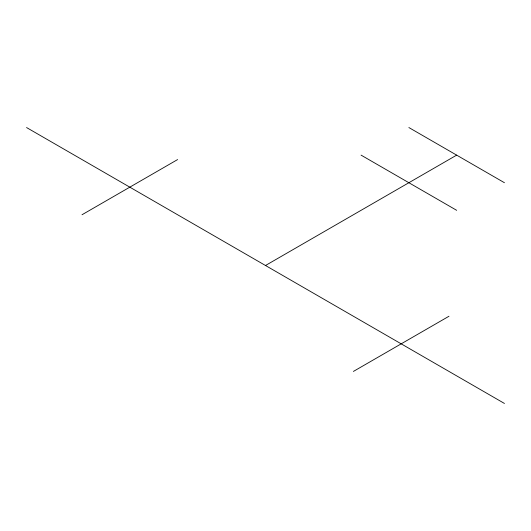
<?xml version="1.0" encoding="UTF-8"?>
<svg xmlns="http://www.w3.org/2000/svg" width="531" height="531" viewBox="0 0 531 531"><rect width="100%" height="100%" fill="white"/><g stroke="black" fill="none" stroke-linecap="round" stroke-linejoin="round"><path stroke-width="0.8" d="M82.02 214.75L177.6 159.572M265.5 265.5L456.66 155.132M353.4 371.428L448.98 316.25M408.87 127.546L504.45 182.724M361.08 155.132L456.66 210.316M26.55 127.546L504.45 403.454"/></g></svg>
